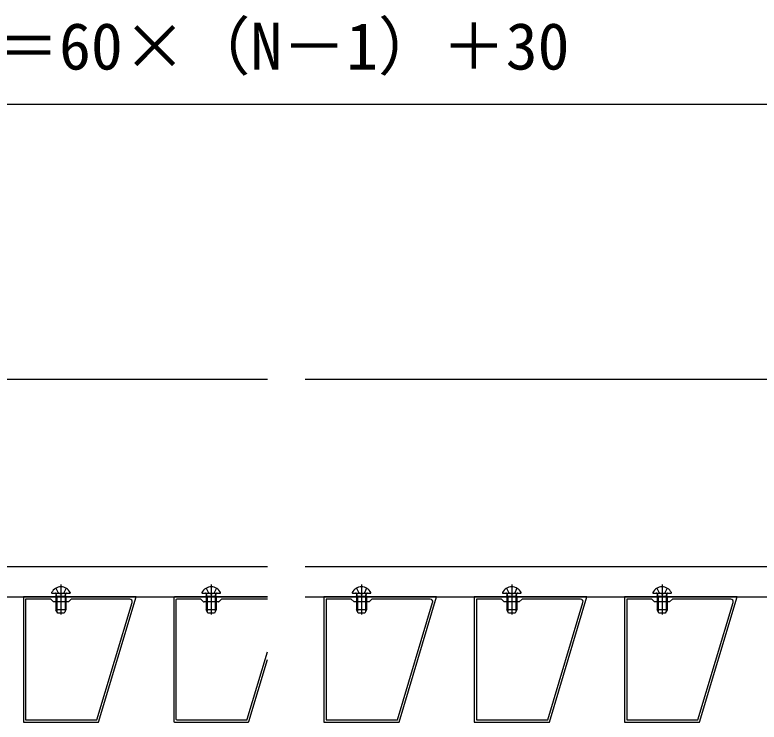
# Model space of a CAD drawing. Units: millimetres, scale not verified. Extents: x -1312 to 1312, y -1956 to 1944.
# Drawn here: x -936.3 to -639.1, y -438.1 to -155.7 of the extents above; entities that cross this region are included whole.
import ezdxf
from ezdxf.enums import TextEntityAlignment as Align

# ---------------------------------------------------------------- set-up
doc = ezdxf.new("R2010")
doc.units = ezdxf.units.MM
doc.header["$LTSCALE"] = 10
for name, color, linetype in [('0-0_0', 7, 'Continuous'), ('0-2_YKK_11', 7, 'Continuous'), ('0-3_YKK_12', 2, 'Continuous'), ('0-4_YKK_13', 4, 'Continuous'), ('0-5_YKK_D', 6, 'Continuous')]:
    doc.layers.add(name, color=color, linetype=linetype)
doc.styles.add('ＭＳ ゴシック', font='')
doc.styles.get('ＭＳ ゴシック').set_extended_font_data('MS Gothic')

msp = doc.modelspace()

# ---------------------------------------------------------------- linework, layer by layer
at = {"layer": '0-0_0'}
for p, q in [((-872.86, -388.43), (-872.86, -437.83)), ((-835.36, -388.13), (-872.56, -388.13)), ((-862.08, -389.03), (-871.66, -389.03)), ((-860.95, -390.04), (-861.87, -389.12)), ((-853.85, -389.12), (-854.77, -390.04)), ((-835.36, -389.03), (-853.64, -389.03)), ((-871.96, -389.33), (-871.96, -436.93)), ((-854.98, -390.13), (-860.74, -390.13)), ((-843.46, -437.01), (-835.36, -410)), ((-842.8, -437.91), (-835.36, -413.13)), ((-872.56, -438.13), (-843.08, -438.13)), ((-871.66, -437.23), (-843.75, -437.23))]:
    msp.add_line(p, q, dxfattribs=at)
for centre, start, end in [((-872.56, -388.43), 90, 180), ((-871.66, -389.33), 90, 180), ((-862.08, -389.33), 45, 90), ((-853.64, -389.33), 90, 135), ((-860.74, -389.83), 225, 270), ((-854.98, -389.83), 270, 315), ((-872.56, -437.83), 180, 270), ((-871.66, -436.93), 180, 270), ((-843.75, -436.93), 270, 343.3008), ((-843.08, -437.83), 270, 343.3008)]:
    msp.add_arc(centre, 0.3, start, end, dxfattribs=at)
at = {"layer": '0-2_YKK_11'}
for p, q in [((-903.53, -437.23), (-889.46, -390.32)), ((-783.53, -437.23), (-769.46, -390.32)), ((-723.53, -437.23), (-709.46, -390.32)), ((-663.53, -437.23), (-649.46, -390.32))]:
    msp.add_line(p, q, dxfattribs=at)
for points in [[(-902.86, -438.13), (-887.86, -388.13), (-932.86, -388.13), (-932.86, -438.13)], [(-782.86, -438.13), (-767.86, -388.13), (-812.86, -388.13), (-812.86, -438.13)], [(-722.86, -438.13), (-707.86, -388.13), (-752.86, -388.13), (-752.86, -438.13)], [(-662.86, -438.13), (-647.86, -388.13), (-692.86, -388.13), (-692.86, -438.13)]]:
    msp.add_lwpolyline(points, close=True, dxfattribs=at)
for points in [[(-890.41, -389.03), (-913.76, -389.03), (-914.86, -390.13), (-920.86, -390.13), (-921.96, -389.03), (-931.96, -389.03), (-931.96, -437.23), (-903.53, -437.23)], [(-770.41, -389.03), (-793.76, -389.03), (-794.86, -390.13), (-800.86, -390.13), (-801.96, -389.03), (-811.96, -389.03), (-811.96, -437.23), (-783.53, -437.23)], [(-710.41, -389.03), (-733.76, -389.03), (-734.86, -390.13), (-740.86, -390.13), (-741.96, -389.03), (-751.96, -389.03), (-751.96, -437.23), (-723.53, -437.23)], [(-650.41, -389.03), (-673.76, -389.03), (-674.86, -390.13), (-680.86, -390.13), (-681.96, -389.03), (-691.96, -389.03), (-691.96, -437.23), (-663.53, -437.23)]]:
    msp.add_lwpolyline(points, dxfattribs=at)
for centre in [(-890.41, -390.03), (-770.41, -390.03), (-710.41, -390.03), (-650.41, -390.03)]:
    msp.add_arc(centre, 1, 343.3007, 90, dxfattribs=at)
at = {"layer": '0-3_YKK_12'}
for points in [[(-835.36, -376.13), (-1152.86, -376.13), (-1152.86, -301.13), (-835.36, -301.13)], [(-820.36, -301.13), (-502.86, -301.13), (-502.86, -376.13), (-820.36, -376.13)], [(-835.36, -376.13), (-1232.86, -376.13), (-1232.86, -388.13), (-835.36, -388.13)], [(-820.36, -388.13), (-422.86, -388.13), (-422.86, -376.13), (-820.36, -376.13)]]:
    msp.add_lwpolyline(points, dxfattribs=at)
at = {"layer": '0-4_YKK_13'}
for p, q in [((-917.86, -383.13), (-917.86, -395.12)), ((-857.86, -383.13), (-857.86, -395.12)), ((-797.86, -383.13), (-797.86, -395.12)), ((-737.86, -383.13), (-737.86, -395.12)), ((-677.86, -383.13), (-677.86, -395.12)), ((-919.91, -384.66), (-919, -386.48)), ((-915.81, -384.66), (-916.71, -386.48)), ((-859.91, -384.66), (-859, -386.48)), ((-855.81, -384.66), (-856.71, -386.48)), ((-799.91, -384.66), (-799, -386.48)), ((-795.81, -384.66), (-796.71, -386.48)), ((-739.91, -384.66), (-739, -386.48)), ((-735.81, -384.66), (-736.71, -386.48)), ((-679.91, -384.66), (-679, -386.48)), ((-675.81, -384.66), (-676.71, -386.48)), ((-921.45, -386.63), (-914.26, -386.63)), ((-919.86, -388.03), (-919.71, -387.22)), ((-915.86, -388.03), (-919.86, -388.03)), ((-919.48, -388.03), (-919.72, -387.01)), ((-917.86, -387.09), (-919, -386.48)), ((-917.86, -387.09), (-916.71, -386.48)), ((-916.24, -388.03), (-916, -387.01)), ((-915.86, -388.03), (-916, -387.22)), ((-861.45, -386.63), (-854.26, -386.63)), ((-859.86, -388.03), (-859.71, -387.22)), ((-855.86, -388.03), (-859.86, -388.03)), ((-859.48, -388.03), (-859.72, -387.01)), ((-857.86, -387.09), (-859, -386.48)), ((-857.86, -387.09), (-856.71, -386.48)), ((-856.24, -388.03), (-856, -387.01)), ((-855.86, -388.03), (-856, -387.22)), ((-801.45, -386.63), (-794.26, -386.63)), ((-799.86, -388.03), (-799.71, -387.22)), ((-795.86, -388.03), (-799.86, -388.03)), ((-799.48, -388.03), (-799.72, -387.01)), ((-797.86, -387.09), (-799, -386.48)), ((-797.86, -387.09), (-796.71, -386.48)), ((-796.24, -388.03), (-796, -387.01)), ((-795.86, -388.03), (-796, -387.22)), ((-741.45, -386.63), (-734.26, -386.63)), ((-739.86, -388.03), (-739.71, -387.22)), ((-735.86, -388.03), (-739.86, -388.03)), ((-739.48, -388.03), (-739.72, -387.01)), ((-737.86, -387.09), (-739, -386.48)), ((-737.86, -387.09), (-736.71, -386.48)), ((-736.24, -388.03), (-736, -387.01)), ((-735.86, -388.03), (-736, -387.22)), ((-681.45, -386.63), (-674.26, -386.63)), ((-679.86, -388.03), (-679.71, -387.22)), ((-675.86, -388.03), (-679.86, -388.03)), ((-679.48, -388.03), (-679.72, -387.01)), ((-677.86, -387.09), (-679, -386.48)), ((-677.86, -387.09), (-676.71, -386.48)), ((-676.24, -388.03), (-676, -387.01)), ((-675.86, -388.03), (-676, -387.22)), ((-919.16, -394.63), (-919.86, -393.23)), ((-915.86, -393.23), (-919.86, -393.23)), ((-916.56, -394.63), (-919.16, -394.63)), ((-915.86, -393.23), (-916.56, -394.63)), ((-859.16, -394.63), (-859.86, -393.23)), ((-855.86, -393.23), (-859.86, -393.23)), ((-856.56, -394.63), (-859.16, -394.63)), ((-855.86, -393.23), (-856.56, -394.63)), ((-799.16, -394.63), (-799.86, -393.23)), ((-795.86, -393.23), (-799.86, -393.23)), ((-796.56, -394.63), (-799.16, -394.63)), ((-795.86, -393.23), (-796.56, -394.63)), ((-739.16, -394.63), (-739.86, -393.23)), ((-735.86, -393.23), (-739.86, -393.23)), ((-736.56, -394.63), (-739.16, -394.63)), ((-735.86, -393.23), (-736.56, -394.63)), ((-679.16, -394.63), (-679.86, -393.23)), ((-675.86, -393.23), (-679.86, -393.23)), ((-676.56, -394.63), (-679.16, -394.63)), ((-675.86, -393.23), (-676.56, -394.63))]:
    msp.add_line(p, q, dxfattribs=at)
for points in [[(-919.86, -388.03), (-919.86, -390.13), (-919.86, -393.23)], [(-919.48, -388.03), (-919.48, -390.13), (-919.48, -393.99)], [(-916.24, -388.03), (-916.24, -390.13), (-916.24, -393.99)], [(-915.86, -388.03), (-915.86, -390.13), (-915.86, -393.23)], [(-859.86, -388.03), (-859.86, -390.13), (-859.86, -393.23)], [(-859.48, -388.03), (-859.48, -390.13), (-859.48, -393.99)], [(-856.24, -388.03), (-856.24, -390.13), (-856.24, -393.99)], [(-855.86, -388.03), (-855.86, -390.13), (-855.86, -393.23)], [(-799.86, -388.03), (-799.86, -390.13), (-799.86, -393.23)], [(-799.48, -388.03), (-799.48, -390.13), (-799.48, -393.99)], [(-796.24, -388.03), (-796.24, -390.13), (-796.24, -393.99)], [(-795.86, -388.03), (-795.86, -390.13), (-795.86, -393.23)], [(-739.86, -388.03), (-739.86, -390.13), (-739.86, -393.23)], [(-739.48, -388.03), (-739.48, -390.13), (-739.48, -393.99)], [(-736.24, -388.03), (-736.24, -390.13), (-736.24, -393.99)], [(-735.86, -388.03), (-735.86, -390.13), (-735.86, -393.23)], [(-679.86, -388.03), (-679.86, -390.13), (-679.86, -393.23)], [(-679.48, -388.03), (-679.48, -390.13), (-679.48, -393.99)], [(-676.24, -388.03), (-676.24, -390.13), (-676.24, -393.99)], [(-675.86, -388.03), (-675.86, -390.13), (-675.86, -393.23)]]:
    msp.add_lwpolyline(points, dxfattribs=at)
for centre, radius, start, end in [((-917.86, -388.33), 4.2, 27.281, 152.719), ((-857.86, -388.33), 4.2, 27.281, 152.719), ((-797.86, -388.33), 4.2, 27.281, 152.719), ((-737.86, -388.33), 4.2, 27.281, 152.719), ((-677.86, -388.33), 4.2, 27.281, 152.719), ((-921.45, -386.47), 0.154, 152.719, 270), ((-920.21, -387.13), 0.5, 349.909, 90), ((-915.51, -387.13), 0.5, 90, 190.091), ((-914.26, -386.47), 0.154, 270, 27.281), ((-861.45, -386.47), 0.154, 152.719, 270), ((-860.21, -387.13), 0.5, 349.909, 90), ((-855.51, -387.13), 0.5, 90, 190.091), ((-854.26, -386.47), 0.154, 270, 27.281), ((-801.45, -386.47), 0.154, 152.719, 270), ((-800.21, -387.13), 0.5, 349.909, 90), ((-795.51, -387.13), 0.5, 90, 190.091), ((-794.26, -386.47), 0.154, 270, 27.281), ((-741.45, -386.47), 0.154, 152.719, 270), ((-740.21, -387.13), 0.5, 349.909, 90), ((-735.51, -387.13), 0.5, 90, 190.091), ((-734.26, -386.47), 0.154, 270, 27.281), ((-681.45, -386.47), 0.154, 152.719, 270), ((-680.21, -387.13), 0.5, 349.909, 90), ((-675.51, -387.13), 0.5, 90, 190.091), ((-674.26, -386.47), 0.154, 270, 27.281)]:
    msp.add_arc(centre, radius, start, end, dxfattribs=at)
at = {"layer": '0-5_YKK_D'}
msp.add_line((-449.11, -191.49), (-1206.61, -191.49), dxfattribs=at)

# ---------------------------------------------------------------- texts
at = {"layer": '0-5_YKK_D', "style": 'ＭＳ ゴシック'}
msp.add_text('出来幅：W＝60×（N－1）＋30', height=18.7, dxfattribs=at).set_placement((-1058.88, -183.16), align=Align.BOTTOM_LEFT)

doc.saveas('drawing.dxf')
